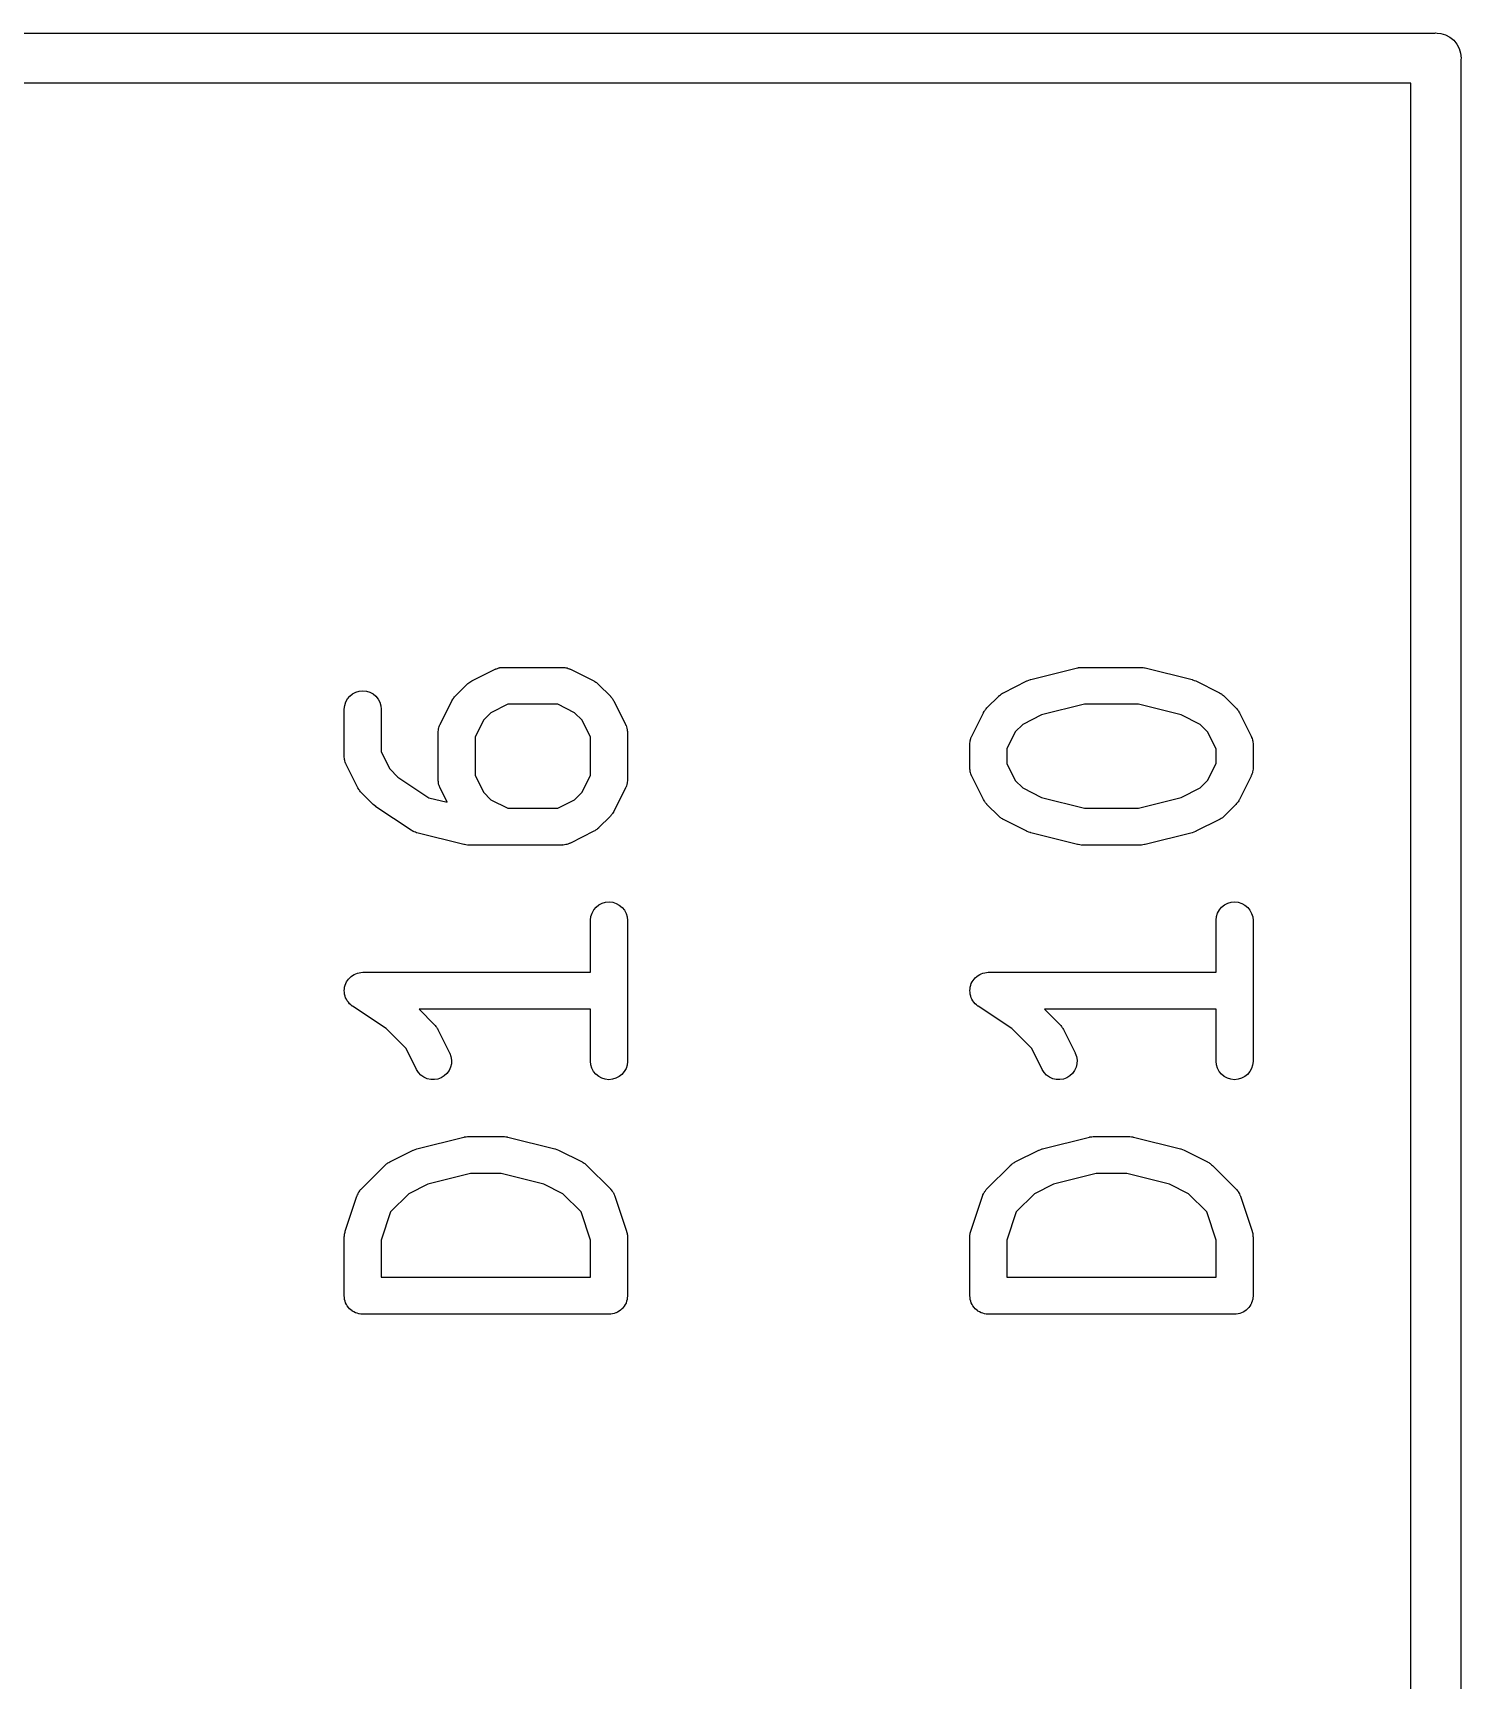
# Model space of a CAD drawing. Extents: x 3.73 to 6.87, y -5.51 to -0.95.
# Drawn here: x 4.8086 to 5.0369, y -1.4335 to -1.1702 of the extents above; entities that cross this region are included whole.
import ezdxf

# ---------------------------------------------------------------- set-up
doc = ezdxf.new("R2010")
doc.units = 0
doc.header["$MEASUREMENT"] = 0
doc.layers.add('BLACK', color=7, linetype='CONTINUOUS')

msp = doc.modelspace()

# ---------------------------------------------------------------- linework, layer by layer
at = {"layer": 'BLACK', "linetype": 'CONTINUOUS'}
for p, q in [((3.73311, -1.17025), (5.03272, -1.17025)), ((5.03272, -1.17025), (5.03291, -1.17023)), ((5.03291, -1.17023), (5.03311, -1.17025)), ((5.03311, -1.17025), (5.0337, -1.17031)), ((5.0337, -1.17031), (5.03445, -1.17054)), ((5.03445, -1.17054), (5.03515, -1.17091)), ((5.03515, -1.17091), (5.03576, -1.17141)), ((5.03576, -1.17141), (5.03626, -1.17202)), ((5.03626, -1.17202), (5.03663, -1.17271)), ((5.03663, -1.17271), (5.03686, -1.17347)), ((5.03686, -1.17347), (5.03693, -1.17425)), ((5.03693, -1.17425), (5.03691, -1.17445)), ((5.03691, -1.17445), (5.03691, -1.87406)), ((5.02891, -1.17825), (3.73691, -1.17825)), ((5.02891, -1.87025), (5.02891, -1.17825)), ((4.87829, -1.27411), (4.8784, -1.27405)), ((4.8784, -1.27405), (4.87849, -1.27397)), ((4.87849, -1.27397), (4.87864, -1.27389)), ((4.87864, -1.27389), (4.87878, -1.2738)), ((4.87878, -1.2738), (4.88253, -1.27193)), ((4.88253, -1.27193), (4.88257, -1.27191)), ((4.88257, -1.27191), (4.88265, -1.27188)), ((4.88265, -1.27188), (4.88273, -1.27184)), ((4.88273, -1.27184), (4.88292, -1.27178)), ((4.88292, -1.27178), (4.88311, -1.27171)), ((4.88311, -1.27171), (4.88319, -1.2717)), ((4.88319, -1.2717), (4.88328, -1.27167)), ((4.88328, -1.27167), (4.88348, -1.27165)), ((4.88348, -1.27165), (4.88368, -1.27162)), ((4.88368, -1.27162), (4.88376, -1.27163)), ((4.88376, -1.27163), (4.88385, -1.27162)), ((4.88385, -1.27162), (4.89322, -1.27162)), ((4.89322, -1.27162), (4.89327, -1.27162)), ((4.89327, -1.27162), (4.89335, -1.27163)), ((4.89335, -1.27163), (4.89344, -1.27163)), ((4.89344, -1.27163), (4.89364, -1.27166)), ((4.89364, -1.27166), (4.89384, -1.27168)), ((4.89384, -1.27168), (4.89392, -1.27171)), ((4.89392, -1.27171), (4.89401, -1.27172)), ((4.89401, -1.27172), (4.8942, -1.2718)), ((4.8942, -1.2718), (4.89439, -1.27186)), ((4.89439, -1.27186), (4.89446, -1.2719)), ((4.89446, -1.2719), (4.89455, -1.27193)), ((4.89455, -1.27193), (4.89829, -1.2738)), ((4.89829, -1.2738), (4.89833, -1.27382)), ((4.89833, -1.27382), (4.89847, -1.27391)), ((4.89847, -1.27391), (4.89862, -1.27399)), ((4.89862, -1.27399), (4.89871, -1.27407)), ((4.89871, -1.27407), (4.89881, -1.27414)), ((4.96378, -1.27568), (4.96753, -1.2738)), ((4.96753, -1.2738), (4.96757, -1.27379)), ((4.96757, -1.27379), (4.96758, -1.27378)), ((4.96758, -1.27378), (4.96759, -1.27377)), ((4.96759, -1.27377), (4.96785, -1.27368)), ((4.96785, -1.27368), (4.96811, -1.27359)), ((4.96811, -1.27359), (4.96812, -1.27359)), ((4.96812, -1.27359), (4.96814, -1.27358)), ((4.96814, -1.27358), (4.97564, -1.27171)), ((4.97564, -1.27171), (4.97568, -1.2717)), ((4.97568, -1.2717), (4.97573, -1.27169)), ((4.97573, -1.27169), (4.97578, -1.27167)), ((4.97578, -1.27167), (4.97601, -1.27165)), ((4.97601, -1.27165), (4.97625, -1.27162)), ((4.97625, -1.27162), (4.9763, -1.27162)), ((4.9763, -1.27162), (4.97635, -1.27162)), ((4.97635, -1.27162), (4.98573, -1.27162)), ((4.98573, -1.27162), (4.98577, -1.27162)), ((4.98577, -1.27162), (4.98582, -1.27162)), ((4.98582, -1.27162), (4.98587, -1.27162)), ((4.98587, -1.27162), (4.98611, -1.27166)), ((4.98611, -1.27166), (4.98634, -1.27168)), ((4.98634, -1.27168), (4.98639, -1.2717)), ((4.98639, -1.2717), (4.98644, -1.27171)), ((4.98644, -1.27171), (4.99394, -1.27358)), ((4.99394, -1.27358), (4.99398, -1.27359)), ((4.99398, -1.27359), (4.99399, -1.2736)), ((4.99399, -1.2736), (4.99401, -1.2736)), ((4.99401, -1.2736), (4.99426, -1.2737)), ((4.99426, -1.2737), (4.99452, -1.27379)), ((4.99452, -1.27379), (4.99453, -1.2738)), ((4.99453, -1.2738), (4.99455, -1.2738)), ((4.99455, -1.2738), (4.99829, -1.27568)), ((4.85864, -1.27716), (4.85892, -1.27665)), ((4.85892, -1.27665), (4.85929, -1.27621)), ((4.85929, -1.27621), (4.85974, -1.27585)), ((4.85974, -1.27585), (4.86025, -1.27558)), ((4.86025, -1.27558), (4.8608, -1.27542)), ((4.8608, -1.27542), (4.86137, -1.27537)), ((4.86137, -1.27537), (4.86195, -1.27543)), ((4.86195, -1.27543), (4.8625, -1.2756)), ((4.8625, -1.2756), (4.863, -1.27587)), ((4.863, -1.27587), (4.86345, -1.27624)), ((4.86345, -1.27624), (4.86381, -1.27669)), ((4.86381, -1.27669), (4.86408, -1.2772)), ((4.87569, -1.27682), (4.87577, -1.27668)), ((4.87577, -1.27668), (4.87585, -1.27658)), ((4.87585, -1.27658), (4.87592, -1.27648)), ((4.87592, -1.27648), (4.87603, -1.27636)), ((4.87603, -1.27636), (4.87614, -1.27623)), ((4.87614, -1.27623), (4.87801, -1.27436)), ((4.87801, -1.27436), (4.87804, -1.27433)), ((4.87804, -1.27433), (4.87817, -1.27423)), ((4.87817, -1.27423), (4.87829, -1.27411)), ((4.89881, -1.27414), (4.89893, -1.27425)), ((4.89893, -1.27425), (4.89906, -1.27436)), ((4.89906, -1.27436), (4.90094, -1.27623)), ((4.90094, -1.27623), (4.90097, -1.27626)), ((4.90097, -1.27626), (4.90107, -1.27639)), ((4.90107, -1.27639), (4.90118, -1.27651)), ((4.90118, -1.27651), (4.90125, -1.27662)), ((4.90125, -1.27662), (4.90133, -1.27671)), ((4.90133, -1.27671), (4.9014, -1.27686)), ((4.96114, -1.27811), (4.96302, -1.27623)), ((4.96302, -1.27623), (4.96304, -1.2762)), ((4.96304, -1.2762), (4.96317, -1.2761)), ((4.96317, -1.2761), (4.96329, -1.27599)), ((4.96329, -1.27599), (4.9634, -1.27592)), ((4.9634, -1.27592), (4.96349, -1.27584)), ((4.96349, -1.27584), (4.96364, -1.27577)), ((4.96364, -1.27577), (4.96378, -1.27568)), ((4.99829, -1.27568), (4.99833, -1.2757)), ((4.99833, -1.2757), (4.99847, -1.27579)), ((4.99847, -1.27579), (4.99862, -1.27587)), ((4.99862, -1.27587), (4.99871, -1.27594)), ((4.99871, -1.27594), (4.99881, -1.27601)), ((4.99881, -1.27601), (4.99893, -1.27613)), ((4.99893, -1.27613), (4.99906, -1.27623)), ((4.99906, -1.27623), (5.00094, -1.27811)), ((4.8584, -1.27828), (4.85847, -1.27771)), ((4.8584, -1.27832), (4.8584, -1.27828)), ((4.8584, -1.28582), (4.8584, -1.27832)), ((4.85847, -1.27771), (4.85864, -1.27716)), ((4.86408, -1.2772), (4.86425, -1.27775)), ((4.86425, -1.27775), (4.86431, -1.27832)), ((4.86431, -1.27832), (4.86431, -1.28512)), ((4.87371, -1.28075), (4.87559, -1.277)), ((4.87559, -1.277), (4.8756, -1.27696)), ((4.8756, -1.27696), (4.87569, -1.27682)), ((4.88185, -1.27887), (4.88065, -1.28007)), ((4.88455, -1.27752), (4.88185, -1.27887)), ((4.89253, -1.27752), (4.88455, -1.27752)), ((4.89522, -1.27887), (4.89253, -1.27752)), ((4.89642, -1.28007), (4.89522, -1.27887)), ((4.9014, -1.27686), (4.90149, -1.277)), ((4.90149, -1.277), (4.90336, -1.28075)), ((4.95871, -1.28262), (4.96059, -1.27887)), ((4.96059, -1.27887), (4.96061, -1.27884)), ((4.96061, -1.27884), (4.9607, -1.2787)), ((4.9607, -1.2787), (4.96077, -1.27855)), ((4.96077, -1.27855), (4.96085, -1.27846)), ((4.96085, -1.27846), (4.96092, -1.27835)), ((4.96092, -1.27835), (4.96104, -1.27824)), ((4.96104, -1.27824), (4.96114, -1.27811)), ((4.96988, -1.27923), (4.96685, -1.28075)), ((4.97672, -1.27752), (4.96988, -1.27923)), ((4.98536, -1.27752), (4.97672, -1.27752)), ((4.99219, -1.27923), (4.98536, -1.27752)), ((4.99522, -1.28075), (4.99219, -1.27923)), ((5.00094, -1.27811), (5.00097, -1.27814)), ((5.00097, -1.27814), (5.00107, -1.27827)), ((5.00107, -1.27827), (5.00118, -1.27839)), ((5.00118, -1.27839), (5.00125, -1.27849)), ((5.00125, -1.27849), (5.00133, -1.27859)), ((5.00133, -1.27859), (5.0014, -1.27873)), ((5.0014, -1.27873), (5.00149, -1.27887)), ((5.00149, -1.27887), (5.00336, -1.28262)), ((4.8734, -1.28203), (4.87341, -1.28194)), ((4.87341, -1.28186), (4.87344, -1.28166)), ((4.87341, -1.28194), (4.87341, -1.28186)), ((4.87344, -1.28166), (4.87346, -1.28146)), ((4.87346, -1.28146), (4.87349, -1.28137)), ((4.87349, -1.28137), (4.8735, -1.28129)), ((4.8735, -1.28129), (4.87358, -1.2811)), ((4.87358, -1.2811), (4.87364, -1.28091)), ((4.87364, -1.28091), (4.87368, -1.28083)), ((4.87368, -1.28083), (4.87371, -1.28075)), ((4.88065, -1.28007), (4.8793, -1.28277)), ((4.89777, -1.28277), (4.89642, -1.28007)), ((4.90336, -1.28075), (4.90338, -1.28079)), ((4.90338, -1.28079), (4.90341, -1.28087)), ((4.90341, -1.28087), (4.90345, -1.28094)), ((4.90345, -1.28094), (4.90351, -1.28114)), ((4.90351, -1.28114), (4.90358, -1.28133)), ((4.90358, -1.28133), (4.90359, -1.28141)), ((4.90359, -1.28141), (4.90362, -1.2815)), ((4.90362, -1.2815), (4.90364, -1.2817)), ((4.90364, -1.2817), (4.90367, -1.2819)), ((4.90367, -1.2819), (4.90367, -1.28198)), ((4.90367, -1.28198), (4.90368, -1.28207)), ((4.96566, -1.28194), (4.96431, -1.28464)), ((4.96685, -1.28075), (4.96566, -1.28194)), ((4.99642, -1.28194), (4.99522, -1.28075)), ((4.99777, -1.28464), (4.99642, -1.28194)), ((4.8734, -1.28207), (4.8734, -1.28203)), ((4.8734, -1.28957), (4.8734, -1.28207)), ((4.8793, -1.28277), (4.8793, -1.28887)), ((4.89777, -1.28887), (4.89777, -1.28277)), ((4.90368, -1.28207), (4.90368, -1.28957)), ((4.9584, -1.2839), (4.95841, -1.28382)), ((4.9584, -1.28394), (4.9584, -1.2839)), ((4.9584, -1.28769), (4.9584, -1.28394)), ((4.95841, -1.28373), (4.95844, -1.28353)), ((4.95841, -1.28382), (4.95841, -1.28373)), ((4.95844, -1.28353), (4.95847, -1.28333)), ((4.95847, -1.28333), (4.95849, -1.28325)), ((4.95849, -1.28325), (4.95851, -1.28316)), ((4.95851, -1.28316), (4.95858, -1.28297)), ((4.95858, -1.28297), (4.95864, -1.28278)), ((4.95864, -1.28278), (4.95868, -1.28271)), ((4.95868, -1.28271), (4.95871, -1.28262)), ((5.00336, -1.28262), (5.00338, -1.28266)), ((5.00338, -1.28266), (5.00341, -1.28274)), ((5.00341, -1.28274), (5.00345, -1.28282)), ((5.00345, -1.28282), (5.00351, -1.28301)), ((5.00351, -1.28301), (5.00358, -1.2832)), ((5.00358, -1.2832), (5.00359, -1.28329)), ((5.00359, -1.28329), (5.00362, -1.28337)), ((5.00362, -1.28337), (5.00364, -1.28357)), ((5.00364, -1.28357), (5.00367, -1.28377)), ((5.00367, -1.28377), (5.00367, -1.28386)), ((5.00367, -1.28386), (5.00368, -1.28394)), ((5.00368, -1.28394), (5.00368, -1.28769)), ((4.85841, -1.28591), (4.8584, -1.28582)), ((4.85841, -1.28599), (4.85841, -1.28591)), ((4.85844, -1.28619), (4.85841, -1.28599)), ((4.85846, -1.28639), (4.85844, -1.28619)), ((4.85848, -1.28648), (4.85846, -1.28639)), ((4.8585, -1.28656), (4.85848, -1.28648)), ((4.85857, -1.28675), (4.8585, -1.28656)), ((4.85862, -1.28694), (4.85857, -1.28675)), ((4.85866, -1.28702), (4.85862, -1.28694)), ((4.85869, -1.2871), (4.85866, -1.28702)), ((4.85871, -1.28714), (4.85869, -1.2871)), ((4.86059, -1.29089), (4.85871, -1.28714)), ((4.86431, -1.28512), (4.86566, -1.28782)), ((4.96431, -1.28464), (4.96431, -1.287)), ((4.96431, -1.287), (4.96566, -1.28969)), ((4.99642, -1.28969), (4.99777, -1.287)), ((4.99777, -1.287), (4.99777, -1.28464)), ((4.86566, -1.28782), (4.86698, -1.28915)), ((4.86698, -1.28915), (4.87194, -1.29245)), ((4.87341, -1.28966), (4.8734, -1.28957)), ((4.8734, -1.28974), (4.87341, -1.28966)), ((4.87344, -1.28994), (4.8734, -1.28974)), ((4.8793, -1.28887), (4.88065, -1.29157)), ((4.89642, -1.29157), (4.89777, -1.28887)), ((4.90367, -1.28978), (4.90363, -1.28998)), ((4.90368, -1.28961), (4.90367, -1.2897)), ((4.90367, -1.2897), (4.90367, -1.28978)), ((4.90368, -1.28957), (4.90368, -1.28961)), ((4.95841, -1.28778), (4.9584, -1.28769)), ((4.95841, -1.28787), (4.95841, -1.28778)), ((4.95844, -1.28807), (4.95841, -1.28787)), ((4.95846, -1.28827), (4.95844, -1.28807)), ((4.95848, -1.28835), (4.95846, -1.28827)), ((4.9585, -1.28844), (4.95848, -1.28835)), ((4.95857, -1.28863), (4.9585, -1.28844)), ((4.95862, -1.28882), (4.95857, -1.28863)), ((4.95866, -1.2889), (4.95862, -1.28882)), ((4.95869, -1.28898), (4.95866, -1.2889)), ((4.95871, -1.28901), (4.95869, -1.28898)), ((4.96059, -1.29276), (4.95871, -1.28901)), ((4.96566, -1.28969), (4.96685, -1.29089)), ((4.99522, -1.29089), (4.99642, -1.28969)), ((5.00336, -1.28901), (5.00149, -1.29276)), ((5.0034, -1.28893), (5.00336, -1.28901)), ((5.00344, -1.28886), (5.0034, -1.28893)), ((5.0035, -1.28867), (5.00344, -1.28886)), ((5.00357, -1.28848), (5.0035, -1.28867)), ((5.00359, -1.28839), (5.00357, -1.28848)), ((5.00361, -1.28831), (5.00359, -1.28839)), ((5.00363, -1.28811), (5.00361, -1.28831)), ((5.00367, -1.28791), (5.00363, -1.28811)), ((5.00368, -1.28774), (5.00367, -1.28782)), ((5.00367, -1.28782), (5.00367, -1.28791)), ((5.00368, -1.28769), (5.00368, -1.28774)), ((4.86068, -1.29103), (4.86059, -1.29089)), ((4.86075, -1.29118), (4.86068, -1.29103)), ((4.86083, -1.29127), (4.86075, -1.29118)), ((4.86089, -1.29138), (4.86083, -1.29127)), ((4.86101, -1.2915), (4.86089, -1.29138)), ((4.86111, -1.29163), (4.86101, -1.2915)), ((4.86114, -1.29166), (4.86111, -1.29163)), ((4.86302, -1.29353), (4.86114, -1.29166)), ((4.87194, -1.29245), (4.87486, -1.29318)), ((4.87346, -1.29014), (4.87344, -1.28994)), ((4.87348, -1.29023), (4.87346, -1.29014)), ((4.87349, -1.29031), (4.87348, -1.29023)), ((4.87356, -1.2905), (4.87349, -1.29031)), ((4.87362, -1.29069), (4.87356, -1.2905)), ((4.87366, -1.29077), (4.87362, -1.29069)), ((4.87369, -1.29085), (4.87366, -1.29077)), ((4.87371, -1.29089), (4.87369, -1.29085)), ((4.87486, -1.29318), (4.87371, -1.29089)), ((4.88065, -1.29157), (4.88185, -1.29277)), ((4.89522, -1.29277), (4.89642, -1.29157)), ((4.90336, -1.29089), (4.90149, -1.29464)), ((4.9034, -1.29081), (4.90336, -1.29089)), ((4.90344, -1.29073), (4.9034, -1.29081)), ((4.9035, -1.29054), (4.90344, -1.29073)), ((4.90357, -1.29035), (4.9035, -1.29054)), ((4.90359, -1.29027), (4.90357, -1.29035)), ((4.90361, -1.29018), (4.90359, -1.29027)), ((4.90363, -1.28998), (4.90361, -1.29018)), ((4.96685, -1.29089), (4.96988, -1.29241)), ((4.96988, -1.29241), (4.97672, -1.29412)), ((4.98536, -1.29412), (4.99219, -1.29241)), ((4.99219, -1.29241), (4.99522, -1.29089)), ((4.86322, -1.2937), (4.86302, -1.29353)), ((4.86343, -1.29388), (4.86322, -1.2937)), ((4.86346, -1.2939), (4.86343, -1.29388)), ((4.86347, -1.2939), (4.86346, -1.2939)), ((4.86346, -1.2939), (4.86346, -1.2939)), ((4.86346, -1.2939), (4.86346, -1.2939)), ((4.86909, -1.29765), (4.86347, -1.2939)), ((4.88185, -1.29277), (4.88455, -1.29412)), ((4.88455, -1.29412), (4.89253, -1.29412)), ((4.89253, -1.29412), (4.89522, -1.29277)), ((4.90116, -1.29516), (4.90104, -1.29528)), ((4.90122, -1.29506), (4.90116, -1.29516)), ((4.9013, -1.29496), (4.90122, -1.29506)), ((4.90138, -1.29481), (4.9013, -1.29496)), ((4.90147, -1.29468), (4.90138, -1.29481)), ((4.90149, -1.29464), (4.90147, -1.29468)), ((4.96068, -1.2929), (4.96059, -1.29276)), ((4.96075, -1.29305), (4.96068, -1.2929)), ((4.96083, -1.29315), (4.96075, -1.29305)), ((4.96089, -1.29325), (4.96083, -1.29315)), ((4.96101, -1.29337), (4.96089, -1.29325)), ((4.96111, -1.2935), (4.96101, -1.29337)), ((4.96114, -1.29353), (4.96111, -1.2935)), ((4.96302, -1.29541), (4.96114, -1.29353)), ((4.97672, -1.29412), (4.98536, -1.29412)), ((5.00094, -1.29353), (4.99906, -1.29541)), ((5.00104, -1.2934), (5.00094, -1.29353)), ((5.00116, -1.29328), (5.00104, -1.2934)), ((5.00122, -1.29318), (5.00116, -1.29328)), ((5.0013, -1.29309), (5.00122, -1.29318)), ((5.00138, -1.29294), (5.0013, -1.29309)), ((5.00147, -1.2928), (5.00138, -1.29294)), ((5.00149, -1.29276), (5.00147, -1.2928)), ((4.86926, -1.29774), (4.86909, -1.29765)), ((4.86943, -1.29785), (4.86926, -1.29774)), ((4.89844, -1.29775), (4.89829, -1.29783)), ((4.89858, -1.29767), (4.89844, -1.29775)), ((4.89868, -1.29759), (4.89858, -1.29767)), ((4.89878, -1.29753), (4.89868, -1.29759)), ((4.8989, -1.29741), (4.89878, -1.29753)), ((4.89903, -1.29731), (4.8989, -1.29741)), ((4.89906, -1.29728), (4.89903, -1.29731)), ((4.90094, -1.29541), (4.89906, -1.29728)), ((4.90104, -1.29528), (4.90094, -1.29541)), ((4.96314, -1.29551), (4.96302, -1.29541)), ((4.96326, -1.29563), (4.96314, -1.29551)), ((4.96337, -1.29569), (4.96326, -1.29563)), ((4.96346, -1.29577), (4.96337, -1.29569)), ((4.96361, -1.29585), (4.96346, -1.29577)), ((4.96375, -1.29594), (4.96361, -1.29585)), ((4.96378, -1.29596), (4.96375, -1.29594)), ((4.96753, -1.29783), (4.96378, -1.29596)), ((4.99829, -1.29596), (4.99455, -1.29783)), ((4.99844, -1.29587), (4.99829, -1.29596)), ((4.99858, -1.29579), (4.99844, -1.29587)), ((4.99868, -1.29572), (4.99858, -1.29579)), ((4.99878, -1.29565), (4.99868, -1.29572)), ((4.9989, -1.29554), (4.99878, -1.29565)), ((4.99903, -1.29544), (4.9989, -1.29554)), ((4.99906, -1.29541), (4.99903, -1.29544)), ((4.86952, -1.29788), (4.86943, -1.29785)), ((4.8696, -1.29792), (4.86952, -1.29788)), ((4.86979, -1.29798), (4.8696, -1.29792)), ((4.86997, -1.29805), (4.86979, -1.29798)), ((4.87001, -1.29806), (4.86997, -1.29805)), ((4.87751, -1.29993), (4.87001, -1.29806)), ((4.87756, -1.29994), (4.87751, -1.29993)), ((4.87761, -1.29996), (4.87756, -1.29994)), ((4.87785, -1.29998), (4.87761, -1.29996)), ((4.87808, -1.30002), (4.87785, -1.29998)), ((4.87813, -1.30001), (4.87808, -1.30002)), ((4.87819, -1.30002), (4.87813, -1.30001)), ((4.87823, -1.30002), (4.87819, -1.30002)), ((4.89322, -1.30002), (4.87823, -1.30002)), ((4.89331, -1.30001), (4.89322, -1.30002)), ((4.8934, -1.30002), (4.89331, -1.30001)), ((4.8936, -1.29998), (4.8934, -1.30002)), ((4.8938, -1.29996), (4.8936, -1.29998)), ((4.89388, -1.29994), (4.8938, -1.29996)), ((4.89397, -1.29993), (4.89388, -1.29994)), ((4.89416, -1.29986), (4.89397, -1.29993)), ((4.89435, -1.2998), (4.89416, -1.29986)), ((4.89443, -1.29976), (4.89435, -1.2998)), ((4.89451, -1.29973), (4.89443, -1.29976)), ((4.89455, -1.29971), (4.89451, -1.29973)), ((4.89829, -1.29783), (4.89455, -1.29971)), ((4.96754, -1.29784), (4.96753, -1.29783)), ((4.96756, -1.29785), (4.96754, -1.29784)), ((4.96781, -1.29794), (4.96756, -1.29785)), ((4.96807, -1.29804), (4.96781, -1.29794)), ((4.96808, -1.29804), (4.96807, -1.29804)), ((4.9681, -1.29805), (4.96808, -1.29804)), ((4.96814, -1.29806), (4.9681, -1.29805)), ((4.97564, -1.29993), (4.96814, -1.29806)), ((4.97569, -1.29994), (4.97564, -1.29993)), ((4.97574, -1.29996), (4.97569, -1.29994)), ((4.97597, -1.29998), (4.97574, -1.29996)), ((4.97621, -1.30002), (4.97597, -1.29998)), ((4.97626, -1.30001), (4.97621, -1.30002)), ((4.97631, -1.30002), (4.97626, -1.30001)), ((4.97635, -1.30002), (4.97631, -1.30002)), ((4.98573, -1.30002), (4.97635, -1.30002)), ((4.98578, -1.30002), (4.98573, -1.30002)), ((4.98583, -1.30002), (4.98578, -1.30002)), ((4.98606, -1.29999), (4.98583, -1.30002)), ((4.9863, -1.29996), (4.98606, -1.29999)), ((4.98635, -1.29995), (4.9863, -1.29996)), ((4.9864, -1.29994), (4.98635, -1.29995)), ((4.98644, -1.29993), (4.9864, -1.29994)), ((4.99394, -1.29806), (4.98644, -1.29993)), ((4.99395, -1.29805), (4.99394, -1.29806)), ((4.99397, -1.29805), (4.99395, -1.29805)), ((4.99422, -1.29796), (4.99397, -1.29805)), ((4.99448, -1.29786), (4.99422, -1.29796)), ((4.9945, -1.29786), (4.99448, -1.29786)), ((4.99451, -1.29785), (4.9945, -1.29786)), ((4.99455, -1.29783), (4.99451, -1.29785)), ((4.89784, -1.31145), (4.89801, -1.3109)), ((4.89801, -1.3109), (4.89829, -1.3104)), ((4.89829, -1.3104), (4.89866, -1.30996)), ((4.89866, -1.30996), (4.89911, -1.3096)), ((4.89911, -1.3096), (4.89962, -1.30933)), ((4.89962, -1.30933), (4.90017, -1.30917)), ((4.90017, -1.30917), (4.90074, -1.30911)), ((4.90074, -1.30911), (4.90132, -1.30917)), ((4.90132, -1.30917), (4.90187, -1.30934)), ((4.90187, -1.30934), (4.90237, -1.30962)), ((4.90237, -1.30962), (4.90282, -1.30999)), ((4.90282, -1.30999), (4.90318, -1.31043)), ((4.90318, -1.31043), (4.90345, -1.31094)), ((4.90345, -1.31094), (4.90362, -1.31149)), ((4.99784, -1.31145), (4.99801, -1.3109)), ((4.99801, -1.3109), (4.99829, -1.3104)), ((4.99829, -1.3104), (4.99866, -1.30996)), ((4.99866, -1.30996), (4.99911, -1.3096)), ((4.99911, -1.3096), (4.99962, -1.30933)), ((4.99962, -1.30933), (5.00017, -1.30917)), ((5.00017, -1.30917), (5.00074, -1.30911)), ((5.00074, -1.30911), (5.00132, -1.30917)), ((5.00132, -1.30917), (5.00187, -1.30934)), ((5.00187, -1.30934), (5.00237, -1.30962)), ((5.00237, -1.30962), (5.00282, -1.30999)), ((5.00282, -1.30999), (5.00318, -1.31043)), ((5.00318, -1.31043), (5.00345, -1.31094)), ((5.00345, -1.31094), (5.00362, -1.31149)), ((4.89777, -1.31202), (4.89784, -1.31145)), ((4.89777, -1.31207), (4.89777, -1.31202)), ((4.89777, -1.32036), (4.89777, -1.31207)), ((4.90362, -1.31149), (4.90368, -1.31207)), ((4.90368, -1.31207), (4.90368, -1.33456)), ((4.99777, -1.31202), (4.99784, -1.31145)), ((4.99777, -1.31207), (4.99777, -1.31202)), ((4.99777, -1.32036), (4.99777, -1.31207)), ((5.00362, -1.31149), (5.00368, -1.31207)), ((5.00368, -1.31207), (5.00368, -1.33456)), ((4.85891, -1.32166), (4.85909, -1.32144)), ((4.85909, -1.32144), (4.85927, -1.32122)), ((4.85927, -1.32122), (4.85927, -1.32122)), ((4.85927, -1.32122), (4.85928, -1.32122)), ((4.85928, -1.32122), (4.8595, -1.32103)), ((4.8595, -1.32103), (4.85972, -1.32086)), ((4.85972, -1.32085), (4.85998, -1.32072)), ((4.85972, -1.32086), (4.85972, -1.32085)), ((4.85972, -1.32085), (4.85972, -1.32085)), ((4.85998, -1.32072), (4.86023, -1.32058)), ((4.86023, -1.32058), (4.8605, -1.3205)), ((4.86023, -1.32058), (4.86023, -1.32058)), ((4.86023, -1.32058), (4.86023, -1.32058)), ((4.8605, -1.3205), (4.86078, -1.32042)), ((4.86078, -1.32042), (4.86107, -1.32039)), ((4.86078, -1.32042), (4.86078, -1.32042)), ((4.86078, -1.32042), (4.86078, -1.32042)), ((4.86107, -1.32039), (4.86135, -1.32036)), ((4.86135, -1.32036), (4.89777, -1.32036)), ((4.95891, -1.32166), (4.95909, -1.32144)), ((4.95909, -1.32144), (4.95927, -1.32122)), ((4.95927, -1.32122), (4.95927, -1.32122)), ((4.95927, -1.32122), (4.95928, -1.32122)), ((4.95928, -1.32122), (4.9595, -1.32103)), ((4.9595, -1.32103), (4.95972, -1.32086)), ((4.95972, -1.32085), (4.95998, -1.32072)), ((4.95972, -1.32086), (4.95972, -1.32085)), ((4.95972, -1.32085), (4.95972, -1.32085)), ((4.95998, -1.32072), (4.96023, -1.32058)), ((4.96023, -1.32058), (4.9605, -1.3205)), ((4.96023, -1.32058), (4.96023, -1.32058)), ((4.96023, -1.32058), (4.96023, -1.32058)), ((4.9605, -1.3205), (4.96078, -1.32042)), ((4.96078, -1.32042), (4.96107, -1.32039)), ((4.96078, -1.32042), (4.96078, -1.32042)), ((4.96078, -1.32042), (4.96078, -1.32042)), ((4.96107, -1.32039), (4.96135, -1.32036)), ((4.96135, -1.32036), (4.99777, -1.32036)), ((4.8584, -1.32329), (4.85843, -1.32301)), ((4.85843, -1.32359), (4.8584, -1.32329)), ((4.8584, -1.32329), (4.8584, -1.32329)), ((4.8584, -1.32329), (4.8584, -1.32329)), ((4.85843, -1.32301), (4.85846, -1.32272)), ((4.85845, -1.32386), (4.85843, -1.32359)), ((4.85845, -1.32387), (4.85845, -1.32386)), ((4.85854, -1.32415), (4.85845, -1.32387)), ((4.85845, -1.32387), (4.85845, -1.32387)), ((4.85846, -1.32272), (4.85855, -1.32244)), ((4.85846, -1.32272), (4.85846, -1.32272)), ((4.85846, -1.32272), (4.85846, -1.32272)), ((4.85855, -1.32244), (4.85863, -1.32217)), ((4.85863, -1.32217), (4.85877, -1.32191)), ((4.85863, -1.32217), (4.85863, -1.32217)), ((4.85863, -1.32217), (4.85863, -1.32217)), ((4.85877, -1.32191), (4.85891, -1.32166)), ((4.85891, -1.32166), (4.85891, -1.32166)), ((4.85891, -1.32166), (4.85891, -1.32166)), ((4.9584, -1.32329), (4.95843, -1.32301)), ((4.95843, -1.32359), (4.9584, -1.32329)), ((4.9584, -1.32329), (4.9584, -1.32329)), ((4.9584, -1.32329), (4.9584, -1.32329)), ((4.95843, -1.32301), (4.95846, -1.32272)), ((4.95845, -1.32386), (4.95843, -1.32359)), ((4.95845, -1.32387), (4.95845, -1.32386)), ((4.95854, -1.32415), (4.95845, -1.32387)), ((4.95845, -1.32387), (4.95845, -1.32387)), ((4.95846, -1.32272), (4.95855, -1.32244)), ((4.95846, -1.32272), (4.95846, -1.32272)), ((4.95846, -1.32272), (4.95846, -1.32272)), ((4.95855, -1.32244), (4.95863, -1.32217)), ((4.95863, -1.32217), (4.95877, -1.32191)), ((4.95863, -1.32217), (4.95863, -1.32217)), ((4.95863, -1.32217), (4.95863, -1.32217)), ((4.95877, -1.32191), (4.95891, -1.32166)), ((4.95891, -1.32166), (4.95891, -1.32166)), ((4.95891, -1.32166), (4.95891, -1.32166)), ((4.85861, -1.32442), (4.85854, -1.32415)), ((4.85862, -1.32442), (4.85861, -1.32442)), ((4.85874, -1.32466), (4.85862, -1.32442)), ((4.85862, -1.32442), (4.85862, -1.32442)), ((4.85888, -1.32493), (4.85874, -1.32466)), ((4.85906, -1.32515), (4.85888, -1.32493)), ((4.85888, -1.32493), (4.85888, -1.32493)), ((4.85888, -1.32493), (4.85888, -1.32493)), ((4.85924, -1.32538), (4.85906, -1.32515)), ((4.85947, -1.32557), (4.85924, -1.32538)), ((4.85924, -1.32538), (4.85924, -1.32538)), ((4.85924, -1.32538), (4.85924, -1.32538)), ((4.85968, -1.32575), (4.85947, -1.32557)), ((4.85969, -1.32575), (4.85968, -1.32575)), ((4.85968, -1.32575), (4.85968, -1.32575)), ((4.85972, -1.32577), (4.85969, -1.32575)), ((4.85969, -1.32575), (4.85969, -1.32575)), ((4.8651, -1.32936), (4.85972, -1.32577)), ((4.89777, -1.32627), (4.87036, -1.32627)), ((4.87036, -1.32627), (4.87282, -1.32873)), ((4.89777, -1.33456), (4.89777, -1.32627)), ((4.95861, -1.32442), (4.95854, -1.32415)), ((4.95862, -1.32442), (4.95861, -1.32442)), ((4.95874, -1.32466), (4.95862, -1.32442)), ((4.95862, -1.32442), (4.95862, -1.32442)), ((4.95888, -1.32493), (4.95874, -1.32466)), ((4.95906, -1.32515), (4.95888, -1.32493)), ((4.95888, -1.32493), (4.95888, -1.32493)), ((4.95888, -1.32493), (4.95888, -1.32493)), ((4.95924, -1.32538), (4.95906, -1.32515)), ((4.95947, -1.32557), (4.95924, -1.32538)), ((4.95924, -1.32538), (4.95924, -1.32538)), ((4.95924, -1.32538), (4.95924, -1.32538)), ((4.95968, -1.32575), (4.95947, -1.32557)), ((4.95969, -1.32575), (4.95968, -1.32575)), ((4.95968, -1.32575), (4.95968, -1.32575)), ((4.95972, -1.32577), (4.95969, -1.32575)), ((4.95969, -1.32575), (4.95969, -1.32575)), ((4.9651, -1.32936), (4.95972, -1.32577)), ((4.99777, -1.32627), (4.97036, -1.32627)), ((4.97036, -1.32627), (4.97282, -1.32873)), ((4.99777, -1.33456), (4.99777, -1.32627)), ((4.8683, -1.33256), (4.8651, -1.32936)), ((4.87282, -1.32873), (4.87284, -1.32876)), ((4.87284, -1.32876), (4.87295, -1.32888)), ((4.87295, -1.32888), (4.87306, -1.32901)), ((4.87306, -1.32901), (4.87313, -1.32911)), ((4.87313, -1.32911), (4.8732, -1.32921)), ((4.8732, -1.32921), (4.87328, -1.32935)), ((4.87328, -1.32935), (4.87337, -1.32949)), ((4.9683, -1.33256), (4.9651, -1.32936)), ((4.97282, -1.32873), (4.97284, -1.32876)), ((4.97284, -1.32876), (4.97295, -1.32888)), ((4.97295, -1.32888), (4.97306, -1.32901)), ((4.97306, -1.32901), (4.97313, -1.32911)), ((4.97313, -1.32911), (4.9732, -1.32921)), ((4.9732, -1.32921), (4.97328, -1.32935)), ((4.97328, -1.32935), (4.97337, -1.32949)), ((4.87337, -1.32949), (4.87524, -1.33324)), ((4.97337, -1.32949), (4.97524, -1.33324)), ((4.86996, -1.33588), (4.8683, -1.33256)), ((4.87524, -1.33324), (4.87526, -1.33328)), ((4.87526, -1.33328), (4.87546, -1.33382)), ((4.87546, -1.33382), (4.87555, -1.33439)), ((4.87555, -1.33439), (4.87553, -1.33497)), ((4.89783, -1.33514), (4.89777, -1.33456)), ((4.90368, -1.3346), (4.90361, -1.33518)), ((4.90368, -1.33456), (4.90368, -1.3346)), ((4.96996, -1.33588), (4.9683, -1.33256)), ((4.97524, -1.33324), (4.97526, -1.33328)), ((4.97526, -1.33328), (4.97546, -1.33382)), ((4.97546, -1.33382), (4.97555, -1.33439)), ((4.97555, -1.33439), (4.97553, -1.33497)), ((4.99783, -1.33514), (4.99777, -1.33456)), ((5.00368, -1.3346), (5.00361, -1.33518)), ((5.00368, -1.33456), (5.00368, -1.3346)), ((4.87027, -1.33637), (4.86996, -1.33588)), ((4.87066, -1.33679), (4.87027, -1.33637)), ((4.87113, -1.33712), (4.87066, -1.33679)), ((4.87166, -1.33736), (4.87113, -1.33712)), ((4.8739, -1.33721), (4.87336, -1.33742)), ((4.87439, -1.33691), (4.8739, -1.33721)), ((4.87482, -1.33652), (4.87439, -1.33691)), ((4.87515, -1.33605), (4.87482, -1.33652)), ((4.87539, -1.33553), (4.87515, -1.33605)), ((4.87553, -1.33497), (4.87539, -1.33553)), ((4.89799, -1.33569), (4.89783, -1.33514)), ((4.89826, -1.3362), (4.89799, -1.33569)), ((4.89863, -1.33664), (4.89826, -1.3362)), ((4.89907, -1.33701), (4.89863, -1.33664)), ((4.89958, -1.33729), (4.89907, -1.33701)), ((4.90234, -1.33703), (4.90183, -1.3373)), ((4.90279, -1.33667), (4.90234, -1.33703)), ((4.90316, -1.33623), (4.90279, -1.33667)), ((4.90344, -1.33573), (4.90316, -1.33623)), ((4.90361, -1.33518), (4.90344, -1.33573)), ((4.97027, -1.33637), (4.96996, -1.33588)), ((4.97066, -1.33679), (4.97027, -1.33637)), ((4.97113, -1.33712), (4.97066, -1.33679)), ((4.97166, -1.33736), (4.97113, -1.33712)), ((4.9739, -1.33721), (4.97336, -1.33742)), ((4.97439, -1.33691), (4.9739, -1.33721)), ((4.97482, -1.33652), (4.97439, -1.33691)), ((4.97515, -1.33605), (4.97482, -1.33652)), ((4.97539, -1.33553), (4.97515, -1.33605)), ((4.97553, -1.33497), (4.97539, -1.33553)), ((4.99799, -1.33569), (4.99783, -1.33514)), ((4.99826, -1.3362), (4.99799, -1.33569)), ((4.99863, -1.33664), (4.99826, -1.3362)), ((4.99907, -1.33701), (4.99863, -1.33664)), ((4.99958, -1.33729), (4.99907, -1.33701)), ((5.00234, -1.33703), (5.00183, -1.3373)), ((5.00279, -1.33667), (5.00234, -1.33703)), ((5.00316, -1.33623), (5.00279, -1.33667)), ((5.00344, -1.33573), (5.00316, -1.33623)), ((5.00361, -1.33518), (5.00344, -1.33573)), ((4.87222, -1.33749), (4.87166, -1.33736)), ((4.8728, -1.33751), (4.87222, -1.33749)), ((4.87336, -1.33742), (4.8728, -1.33751)), ((4.90013, -1.33746), (4.89958, -1.33729)), ((4.9007, -1.33752), (4.90013, -1.33746)), ((4.90128, -1.33746), (4.9007, -1.33752)), ((4.90183, -1.3373), (4.90128, -1.33746)), ((4.97222, -1.33749), (4.97166, -1.33736)), ((4.9728, -1.33751), (4.97222, -1.33749)), ((4.97336, -1.33742), (4.9728, -1.33751)), ((5.00013, -1.33746), (4.99958, -1.33729)), ((5.0007, -1.33752), (5.00013, -1.33746)), ((5.00128, -1.33746), (5.0007, -1.33752)), ((5.00183, -1.3373), (5.00128, -1.33746)), ((4.87001, -1.34857), (4.87751, -1.3467)), ((4.87751, -1.3467), (4.87755, -1.34669)), ((4.87755, -1.34669), (4.8776, -1.34668)), ((4.8776, -1.34668), (4.87765, -1.34666)), ((4.87765, -1.34666), (4.87789, -1.34664)), ((4.87789, -1.34664), (4.87812, -1.34661)), ((4.87812, -1.34661), (4.87817, -1.34661)), ((4.87817, -1.34661), (4.87823, -1.34661)), ((4.87823, -1.34661), (4.88385, -1.34661)), ((4.88385, -1.34661), (4.88389, -1.34661)), ((4.88389, -1.34661), (4.88394, -1.34661)), ((4.88394, -1.34661), (4.884, -1.34661)), ((4.884, -1.34661), (4.88423, -1.34665)), ((4.88423, -1.34665), (4.88446, -1.34667)), ((4.88446, -1.34667), (4.88451, -1.34669)), ((4.88451, -1.34669), (4.88457, -1.3467)), ((4.88457, -1.3467), (4.89207, -1.34857)), ((4.97001, -1.34857), (4.97751, -1.3467)), ((4.97751, -1.3467), (4.97755, -1.34669)), ((4.97755, -1.34669), (4.9776, -1.34668)), ((4.9776, -1.34668), (4.97765, -1.34666)), ((4.97765, -1.34666), (4.97789, -1.34664)), ((4.97789, -1.34664), (4.97812, -1.34661)), ((4.97812, -1.34661), (4.97817, -1.34661)), ((4.97817, -1.34661), (4.97823, -1.34661)), ((4.97823, -1.34661), (4.98385, -1.34661)), ((4.98385, -1.34661), (4.98389, -1.34661)), ((4.98389, -1.34661), (4.98394, -1.34661)), ((4.98394, -1.34661), (4.984, -1.34661)), ((4.984, -1.34661), (4.98423, -1.34665)), ((4.98423, -1.34665), (4.98446, -1.34667)), ((4.98446, -1.34667), (4.98451, -1.34669)), ((4.98451, -1.34669), (4.98457, -1.3467)), ((4.98457, -1.3467), (4.99207, -1.34857)), ((4.86566, -1.35067), (4.86941, -1.3488)), ((4.86941, -1.3488), (4.86944, -1.34878)), ((4.86944, -1.34878), (4.86946, -1.34877)), ((4.86946, -1.34877), (4.86947, -1.34877)), ((4.86947, -1.34877), (4.86973, -1.34867)), ((4.86973, -1.34867), (4.86998, -1.34858)), ((4.86998, -1.34858), (4.87, -1.34858)), ((4.87, -1.34858), (4.87001, -1.34857)), ((4.89207, -1.34857), (4.89211, -1.34858)), ((4.89211, -1.34858), (4.89212, -1.34859)), ((4.89212, -1.34859), (4.89213, -1.34859)), ((4.89213, -1.34859), (4.89239, -1.34869)), ((4.89239, -1.34869), (4.89265, -1.34878)), ((4.89265, -1.34878), (4.89266, -1.34879)), ((4.89266, -1.34879), (4.89267, -1.3488)), ((4.89267, -1.3488), (4.89642, -1.35067)), ((4.96566, -1.35067), (4.96941, -1.3488)), ((4.96941, -1.3488), (4.96944, -1.34878)), ((4.96944, -1.34878), (4.96946, -1.34877)), ((4.96946, -1.34877), (4.96947, -1.34877)), ((4.96947, -1.34877), (4.96973, -1.34867)), ((4.96973, -1.34867), (4.96998, -1.34858)), ((4.96998, -1.34858), (4.97, -1.34858)), ((4.97, -1.34858), (4.97001, -1.34857)), ((4.99207, -1.34857), (4.99211, -1.34858)), ((4.99211, -1.34858), (4.99212, -1.34859)), ((4.99212, -1.34859), (4.99213, -1.34859)), ((4.99213, -1.34859), (4.99239, -1.34869)), ((4.99239, -1.34869), (4.99265, -1.34878)), ((4.99265, -1.34878), (4.99266, -1.34879)), ((4.99266, -1.34879), (4.99267, -1.3488)), ((4.99267, -1.3488), (4.99642, -1.35067)), ((4.86114, -1.35497), (4.86489, -1.35122)), ((4.86489, -1.35122), (4.86492, -1.35119)), ((4.86492, -1.35119), (4.86505, -1.35109)), ((4.86505, -1.35109), (4.86517, -1.35098)), ((4.86517, -1.35098), (4.86527, -1.35091)), ((4.86527, -1.35091), (4.86537, -1.35083)), ((4.86537, -1.35083), (4.86552, -1.35076)), ((4.86552, -1.35076), (4.86566, -1.35067)), ((4.87859, -1.35251), (4.87176, -1.35422)), ((4.88349, -1.35251), (4.87859, -1.35251)), ((4.89032, -1.35422), (4.88349, -1.35251)), ((4.89642, -1.35067), (4.89646, -1.35069)), ((4.89646, -1.35069), (4.8966, -1.35078)), ((4.8966, -1.35078), (4.89674, -1.35086)), ((4.89674, -1.35086), (4.89684, -1.35094)), ((4.89684, -1.35094), (4.89694, -1.351)), ((4.89694, -1.351), (4.89706, -1.35112)), ((4.89706, -1.35112), (4.89719, -1.35122)), ((4.89719, -1.35122), (4.90094, -1.35497)), ((4.96114, -1.35497), (4.96489, -1.35122)), ((4.96489, -1.35122), (4.96492, -1.35119)), ((4.96492, -1.35119), (4.96505, -1.35109)), ((4.96505, -1.35109), (4.96517, -1.35098)), ((4.96517, -1.35098), (4.96527, -1.35091)), ((4.96527, -1.35091), (4.96537, -1.35083)), ((4.96537, -1.35083), (4.96552, -1.35076)), ((4.96552, -1.35076), (4.96566, -1.35067)), ((4.97859, -1.35251), (4.97176, -1.35422)), ((4.98349, -1.35251), (4.97859, -1.35251)), ((4.99032, -1.35422), (4.98349, -1.35251)), ((4.99642, -1.35067), (4.99646, -1.35069)), ((4.99646, -1.35069), (4.9966, -1.35078)), ((4.9966, -1.35078), (4.99674, -1.35086)), ((4.99674, -1.35086), (4.99684, -1.35094)), ((4.99684, -1.35094), (4.99694, -1.351)), ((4.99694, -1.351), (4.99706, -1.35112)), ((4.99706, -1.35112), (4.99719, -1.35122)), ((4.99719, -1.35122), (5.00094, -1.35497)), ((4.8606, -1.35575), (4.86068, -1.35556)), ((4.86068, -1.35556), (4.86073, -1.35549)), ((4.86073, -1.35549), (4.86077, -1.35542)), ((4.86077, -1.35542), (4.8609, -1.35526)), ((4.8609, -1.35526), (4.86102, -1.3551)), ((4.86102, -1.3551), (4.86109, -1.35504)), ((4.86109, -1.35504), (4.86114, -1.35497)), ((4.87176, -1.35422), (4.86873, -1.35574)), ((4.89335, -1.35574), (4.89032, -1.35422)), ((4.90094, -1.35497), (4.90097, -1.355)), ((4.90097, -1.355), (4.90102, -1.35507)), ((4.90102, -1.35507), (4.90108, -1.35513)), ((4.90108, -1.35513), (4.9012, -1.35529)), ((4.9012, -1.35529), (4.90133, -1.35545)), ((4.90133, -1.35545), (4.90137, -1.35553)), ((4.90137, -1.35553), (4.90142, -1.3556)), ((4.90142, -1.3556), (4.9015, -1.35578)), ((4.9606, -1.35575), (4.96068, -1.35556)), ((4.96068, -1.35556), (4.96073, -1.35549)), ((4.96073, -1.35549), (4.96077, -1.35542)), ((4.96077, -1.35542), (4.9609, -1.35526)), ((4.9609, -1.35526), (4.96102, -1.3551)), ((4.96102, -1.3551), (4.96109, -1.35504)), ((4.96109, -1.35504), (4.96114, -1.35497)), ((4.97176, -1.35422), (4.96873, -1.35574)), ((4.99335, -1.35574), (4.99032, -1.35422)), ((5.00094, -1.35497), (5.00097, -1.355)), ((5.00097, -1.355), (5.00102, -1.35507)), ((5.00102, -1.35507), (5.00108, -1.35513)), ((5.00108, -1.35513), (5.0012, -1.35529)), ((5.0012, -1.35529), (5.00133, -1.35545)), ((5.00133, -1.35545), (5.00137, -1.35553)), ((5.00137, -1.35553), (5.00142, -1.3556)), ((5.00142, -1.3556), (5.0015, -1.35578)), ((4.85855, -1.36175), (4.86043, -1.35613)), ((4.86043, -1.35613), (4.86044, -1.35609)), ((4.86044, -1.35609), (4.86048, -1.35601)), ((4.86048, -1.35601), (4.8605, -1.35593)), ((4.8605, -1.35593), (4.8606, -1.35575)), ((4.86873, -1.35574), (4.86581, -1.35866)), ((4.89627, -1.35866), (4.89335, -1.35574)), ((4.9015, -1.35578), (4.90159, -1.35596)), ((4.90159, -1.35596), (4.90161, -1.35605)), ((4.90161, -1.35605), (4.90165, -1.35613)), ((4.90165, -1.35613), (4.90352, -1.36175)), ((4.95855, -1.36175), (4.96043, -1.35613)), ((4.96043, -1.35613), (4.96044, -1.35609)), ((4.96044, -1.35609), (4.96048, -1.35601)), ((4.96048, -1.35601), (4.9605, -1.35593)), ((4.9605, -1.35593), (4.9606, -1.35575)), ((4.96873, -1.35574), (4.96581, -1.35866)), ((4.99627, -1.35866), (4.99335, -1.35574)), ((5.0015, -1.35578), (5.00159, -1.35596)), ((5.00159, -1.35596), (5.00161, -1.35605)), ((5.00161, -1.35605), (5.00165, -1.35613)), ((5.00165, -1.35613), (5.00352, -1.36175)), ((4.86581, -1.35866), (4.86431, -1.36316)), ((4.89777, -1.36316), (4.89627, -1.35866)), ((4.96581, -1.35866), (4.96431, -1.36316)), ((4.99777, -1.36316), (4.99627, -1.35866)), ((4.8584, -1.36264), (4.85842, -1.36248)), ((4.8584, -1.36268), (4.8584, -1.36264)), ((4.8584, -1.37206), (4.8584, -1.36268)), ((4.85842, -1.36231), (4.85845, -1.36219)), ((4.85842, -1.36248), (4.85842, -1.36231)), ((4.85845, -1.36219), (4.85847, -1.36207)), ((4.85847, -1.36207), (4.85852, -1.36191)), ((4.85852, -1.36191), (4.85855, -1.36175)), ((4.86431, -1.36316), (4.86431, -1.36911)), ((4.89777, -1.36911), (4.89777, -1.36316)), ((4.90352, -1.36175), (4.90354, -1.36179)), ((4.90354, -1.36179), (4.90357, -1.36195)), ((4.90357, -1.36195), (4.90362, -1.36211)), ((4.90362, -1.36211), (4.90363, -1.36223)), ((4.90363, -1.36223), (4.90366, -1.36235)), ((4.90366, -1.36235), (4.90366, -1.36252)), ((4.90366, -1.36252), (4.90368, -1.36268)), ((4.90368, -1.36268), (4.90368, -1.37206)), ((4.9584, -1.36264), (4.95842, -1.36248)), ((4.9584, -1.36268), (4.9584, -1.36264)), ((4.9584, -1.37206), (4.9584, -1.36268)), ((4.95842, -1.36231), (4.95845, -1.36219)), ((4.95842, -1.36248), (4.95842, -1.36231)), ((4.95845, -1.36219), (4.95847, -1.36207)), ((4.95847, -1.36207), (4.95852, -1.36191)), ((4.95852, -1.36191), (4.95855, -1.36175)), ((4.96431, -1.36316), (4.96431, -1.36911)), ((4.99777, -1.36911), (4.99777, -1.36316)), ((5.00352, -1.36175), (5.00354, -1.36179)), ((5.00354, -1.36179), (5.00357, -1.36195)), ((5.00357, -1.36195), (5.00362, -1.36211)), ((5.00362, -1.36211), (5.00363, -1.36223)), ((5.00363, -1.36223), (5.00366, -1.36235)), ((5.00366, -1.36235), (5.00366, -1.36252)), ((5.00366, -1.36252), (5.00368, -1.36268)), ((5.00368, -1.36268), (5.00368, -1.37206)), ((4.86431, -1.36911), (4.89777, -1.36911)), ((4.96431, -1.36911), (4.99777, -1.36911)), ((4.85843, -1.37234), (4.8584, -1.37206)), ((4.85845, -1.37261), (4.85843, -1.37234)), ((4.85846, -1.37262), (4.85845, -1.37261)), ((4.85846, -1.37263), (4.85846, -1.37262)), ((4.85854, -1.3729), (4.85846, -1.37263)), ((4.85862, -1.37316), (4.85854, -1.3729)), ((4.85862, -1.37317), (4.85862, -1.37316)), ((4.85862, -1.37318), (4.85862, -1.37317)), ((4.85875, -1.37343), (4.85862, -1.37318)), ((4.85888, -1.37368), (4.85875, -1.37343)), ((4.85889, -1.37368), (4.85888, -1.37368)), ((4.85889, -1.37369), (4.85889, -1.37368)), ((4.85907, -1.37391), (4.85889, -1.37369)), ((4.85924, -1.37412), (4.85907, -1.37391)), ((4.85925, -1.37413), (4.85924, -1.37412)), ((4.85926, -1.37414), (4.85925, -1.37413)), ((4.85947, -1.37432), (4.85926, -1.37414)), ((4.90298, -1.37394), (4.9028, -1.37415)), ((4.90316, -1.37373), (4.90298, -1.37394)), ((4.90317, -1.37372), (4.90316, -1.37373)), ((4.9033, -1.37347), (4.90317, -1.37371)), ((4.90317, -1.37371), (4.90317, -1.37372)), ((4.90344, -1.37322), (4.9033, -1.37347)), ((4.90345, -1.3732), (4.90344, -1.37321)), ((4.90344, -1.37321), (4.90344, -1.37322)), ((4.90353, -1.37293), (4.90345, -1.3732)), ((4.90361, -1.37267), (4.90353, -1.37293)), ((4.90362, -1.37265), (4.90361, -1.37266)), ((4.90361, -1.37266), (4.90361, -1.37267)), ((4.90364, -1.37238), (4.90362, -1.37265)), ((4.90368, -1.3721), (4.90364, -1.37238)), ((4.90368, -1.37206), (4.90368, -1.37208)), ((4.90368, -1.37208), (4.90368, -1.37208)), ((4.90368, -1.37208), (4.90368, -1.37208)), ((4.90368, -1.37208), (4.90368, -1.3721)), ((4.95843, -1.37234), (4.9584, -1.37206)), ((4.95845, -1.37261), (4.95843, -1.37234)), ((4.95846, -1.37262), (4.95845, -1.37261)), ((4.95846, -1.37263), (4.95846, -1.37262)), ((4.95854, -1.3729), (4.95846, -1.37263)), ((4.95862, -1.37316), (4.95854, -1.3729)), ((4.95862, -1.37317), (4.95862, -1.37316)), ((4.95862, -1.37318), (4.95862, -1.37317)), ((4.95875, -1.37343), (4.95862, -1.37318)), ((4.95888, -1.37368), (4.95875, -1.37343)), ((4.95889, -1.37368), (4.95888, -1.37368)), ((4.95889, -1.37369), (4.95889, -1.37368)), ((4.95907, -1.37391), (4.95889, -1.37369)), ((4.95924, -1.37412), (4.95907, -1.37391)), ((4.95925, -1.37413), (4.95924, -1.37412)), ((4.95926, -1.37414), (4.95925, -1.37413)), ((4.95947, -1.37432), (4.95926, -1.37414)), ((5.00298, -1.37394), (5.0028, -1.37415)), ((5.00316, -1.37373), (5.00298, -1.37394)), ((5.00317, -1.37372), (5.00316, -1.37373)), ((5.0033, -1.37347), (5.00317, -1.37371)), ((5.00317, -1.37371), (5.00317, -1.37372)), ((5.00344, -1.37322), (5.0033, -1.37347)), ((5.00345, -1.3732), (5.00344, -1.37321)), ((5.00344, -1.37321), (5.00344, -1.37322)), ((5.00353, -1.37293), (5.00345, -1.3732)), ((5.00361, -1.37267), (5.00353, -1.37293)), ((5.00362, -1.37265), (5.00361, -1.37266)), ((5.00361, -1.37266), (5.00361, -1.37267)), ((5.00364, -1.37238), (5.00362, -1.37265)), ((5.00368, -1.3721), (5.00364, -1.37238)), ((5.00368, -1.37206), (5.00368, -1.37208)), ((5.00368, -1.37208), (5.00368, -1.37208)), ((5.00368, -1.37208), (5.00368, -1.37208)), ((5.00368, -1.37208), (5.00368, -1.3721)), ((4.85969, -1.37449), (4.85947, -1.37432)), ((4.85969, -1.3745), (4.85969, -1.37449)), ((4.8597, -1.37451), (4.85969, -1.3745)), ((4.85995, -1.37464), (4.8597, -1.37451)), ((4.86019, -1.37477), (4.85995, -1.37464)), ((4.8602, -1.37478), (4.86019, -1.37477)), ((4.86021, -1.37478), (4.8602, -1.37478)), ((4.86048, -1.37486), (4.86021, -1.37478)), ((4.86074, -1.37495), (4.86048, -1.37486)), ((4.86075, -1.37495), (4.86074, -1.37495)), ((4.86076, -1.37495), (4.86075, -1.37495)), ((4.86103, -1.37498), (4.86076, -1.37495)), ((4.86131, -1.37501), (4.86103, -1.37498)), ((4.86133, -1.37501), (4.86131, -1.37501)), ((4.86135, -1.37501), (4.86133, -1.37501)), ((4.86133, -1.37501), (4.86133, -1.37501)), ((4.86133, -1.37501), (4.86133, -1.37501)), ((4.90072, -1.37501), (4.86135, -1.37501)), ((4.901, -1.37498), (4.90072, -1.37501)), ((4.90128, -1.37496), (4.901, -1.37498)), ((4.90129, -1.37496), (4.90128, -1.37496)), ((4.9013, -1.37495), (4.90129, -1.37496)), ((4.90156, -1.37487), (4.9013, -1.37495)), ((4.90183, -1.3748), (4.90156, -1.37487)), ((4.90184, -1.37479), (4.90183, -1.3748)), ((4.90185, -1.37479), (4.90184, -1.37479)), ((4.90209, -1.37466), (4.90185, -1.37479)), ((4.90234, -1.37453), (4.90209, -1.37466)), ((4.90235, -1.37452), (4.90234, -1.37453)), ((4.90236, -1.37452), (4.90235, -1.37452)), ((4.90257, -1.37434), (4.90236, -1.37452)), ((4.90279, -1.37417), (4.90257, -1.37434)), ((4.9028, -1.37416), (4.90279, -1.37417)), ((4.9028, -1.37415), (4.9028, -1.37416)), ((4.95969, -1.37449), (4.95947, -1.37432)), ((4.95969, -1.3745), (4.95969, -1.37449)), ((4.9597, -1.37451), (4.95969, -1.3745)), ((4.95995, -1.37464), (4.9597, -1.37451)), ((4.96019, -1.37477), (4.95995, -1.37464)), ((4.9602, -1.37478), (4.96019, -1.37477)), ((4.96021, -1.37478), (4.9602, -1.37478)), ((4.96048, -1.37486), (4.96021, -1.37478)), ((4.96074, -1.37495), (4.96048, -1.37486)), ((4.96075, -1.37495), (4.96074, -1.37495)), ((4.96076, -1.37495), (4.96075, -1.37495)), ((4.96103, -1.37498), (4.96076, -1.37495)), ((4.96131, -1.37501), (4.96103, -1.37498)), ((4.96133, -1.37501), (4.96131, -1.37501)), ((4.96135, -1.37501), (4.96133, -1.37501)), ((4.96133, -1.37501), (4.96133, -1.37501)), ((4.96133, -1.37501), (4.96133, -1.37501)), ((5.00072, -1.37501), (4.96135, -1.37501)), ((5.001, -1.37498), (5.00072, -1.37501)), ((5.00128, -1.37496), (5.001, -1.37498)), ((5.00129, -1.37496), (5.00128, -1.37496)), ((5.0013, -1.37495), (5.00129, -1.37496)), ((5.00156, -1.37487), (5.0013, -1.37495)), ((5.00183, -1.3748), (5.00156, -1.37487)), ((5.00184, -1.37479), (5.00183, -1.3748)), ((5.00185, -1.37479), (5.00184, -1.37479)), ((5.00209, -1.37466), (5.00185, -1.37479)), ((5.00234, -1.37453), (5.00209, -1.37466)), ((5.00235, -1.37452), (5.00234, -1.37453)), ((5.00236, -1.37452), (5.00235, -1.37452)), ((5.00257, -1.37434), (5.00236, -1.37452)), ((5.00279, -1.37417), (5.00257, -1.37434)), ((5.0028, -1.37416), (5.00279, -1.37417)), ((5.0028, -1.37415), (5.0028, -1.37416))]:
    msp.add_line(p, q, dxfattribs=at)

doc.saveas('drawing.dxf')
